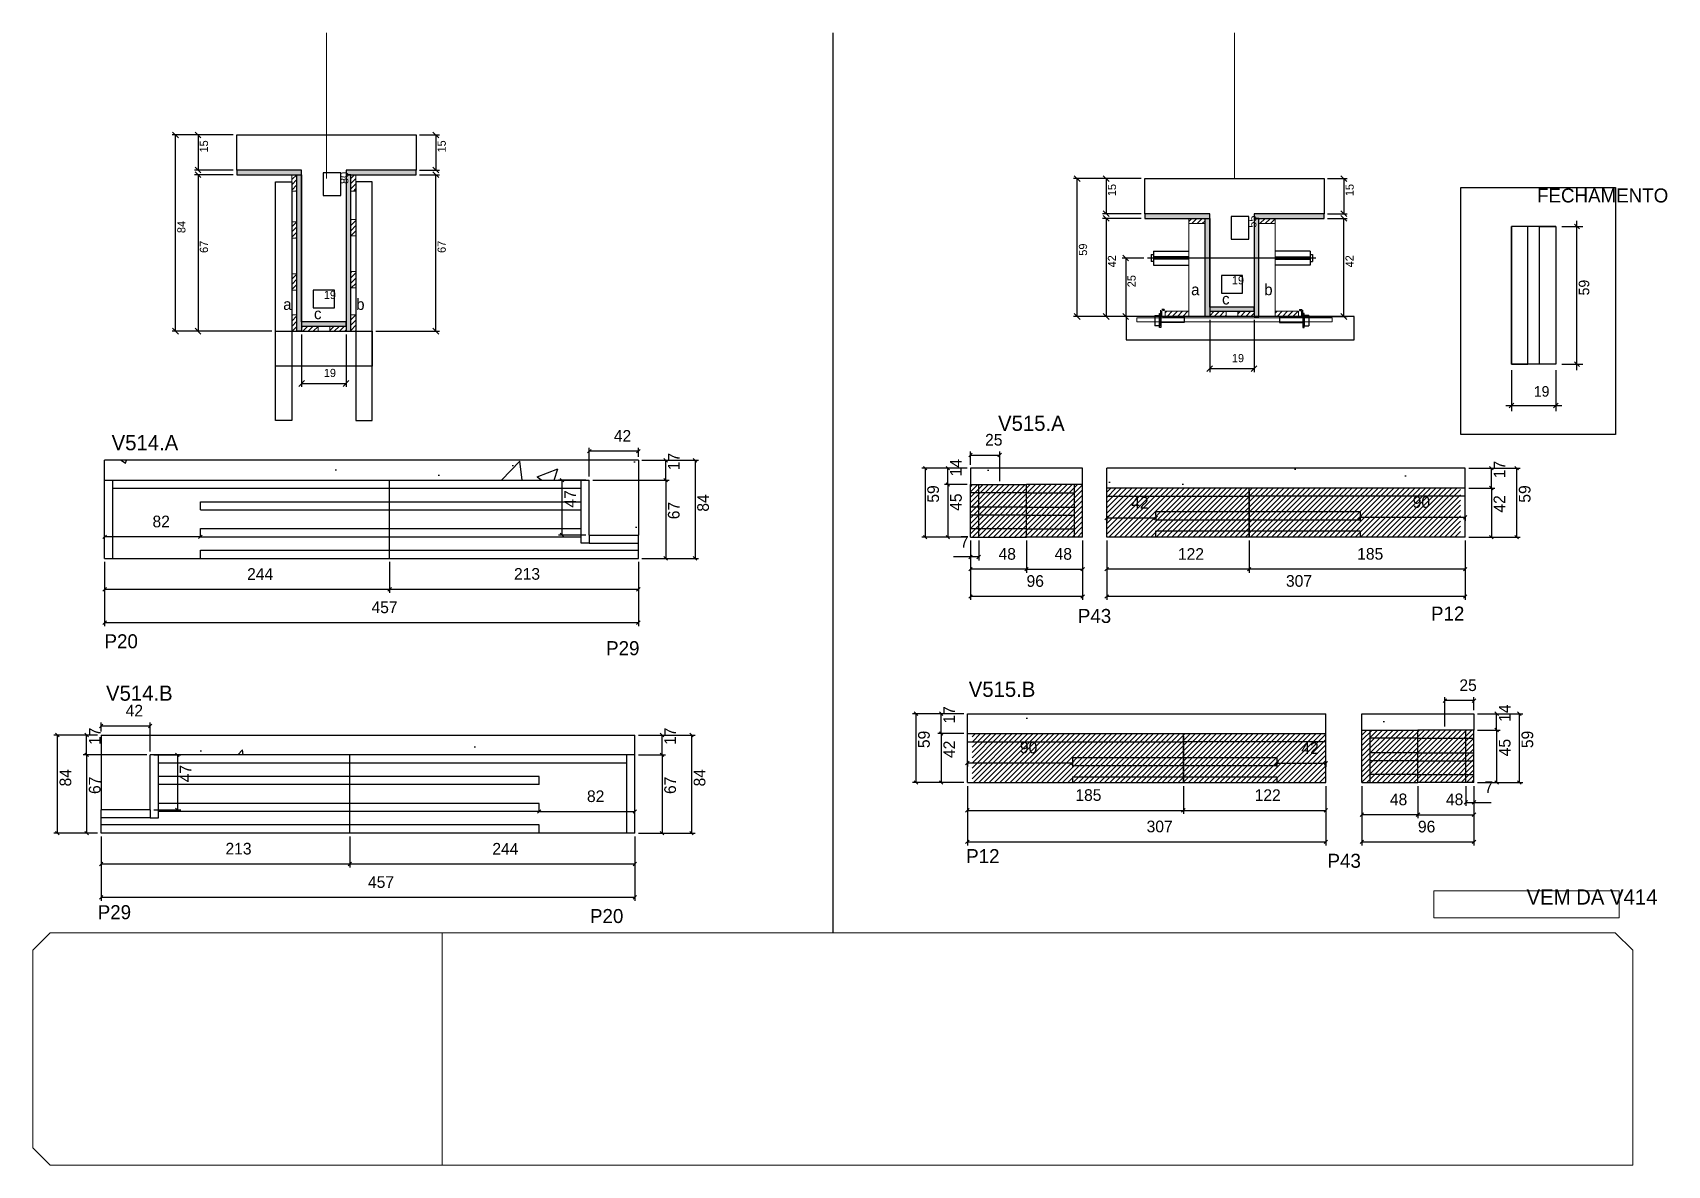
# Model space of a CAD drawing. Header units: metres. Extents: x 8148 to 9547, y 6102 to 7072.
import ezdxf

# ---------------------------------------------------------------- set-up
doc = ezdxf.new("R2010")
doc.units = ezdxf.units.M
for name, color, linetype in [('5', 7, 'Continuous'), ('barrote', 7, 'Continuous'), ('CONCRETO', 7, 'Continuous'), ('COTA', 7, 'Continuous'), ('Cota Seção (2x)', 7, 'Continuous'), ('Cotas', 7, 'Continuous'), ('detalhes', 7, 'Continuous'), ('Hachura', 7, 'Continuous'), ('Madeira', 7, 'Continuous'), ('Painéis', 7, 'Continuous'), ('presilha', 7, 'Continuous'), ('REAPROVEITAMENTO', 7, 'Continuous'), ('SARR_2.2x7', 7, 'Continuous'), ('SARR_3.5x7', 7, 'Continuous'), ('SARRAFO DE PRESSAO', 7, 'Continuous'), ('SCO-___-LAJ', 7, 'Continuous'), ('TENSOR', 7, 'Continuous'), ('TEXTO PILAR', 7, 'Continuous'), ('Texto Seção', 7, 'Continuous')]:
    doc.layers.add(name, color=color, linetype=linetype)

msp = doc.modelspace()

# ---------------------------------------------------------------- hatches: boundary and pattern name
at = {"layer": 'COTA'}
h = msp.add_hatch(dxfattribs=at)
h.set_pattern_fill('AR-CONC')
h.paths.add_polyline_path([(8624.3, 6688.8), (8624.3, 6641.8), (8666.4, 6641.8), (8666.2, 6705.8), (8209.2, 6705.8), (8209.4, 6688.8), (8624.3, 6688.8)])
h = msp.add_hatch(dxfattribs=at)
h.set_pattern_fill('AR-CONC')
h.paths.add_polyline_path([(8950.7, 6685), (9046.7, 6685), (9046.7, 6699), (8950.7, 6699), (8950.7, 6685), (8950.7, 6685)])
h = msp.add_hatch(dxfattribs=at)
h.set_pattern_fill('AR-CONC')
h.paths.add_polyline_path([(9374.3, 6682), (9374.3, 6699), (9067.3, 6699), (9067.3, 6682), (9374.3, 6682)])
h = msp.add_hatch(dxfattribs=at)
h.set_pattern_fill('AR-CONC')
h.paths.add_polyline_path([(8952, 6488.8), (8952, 6471.8), (9255, 6471.8), (9255, 6488.8), (8952, 6488.8)])
h = msp.add_hatch(dxfattribs=at)
h.set_pattern_fill('AR-CONC')
h.paths.add_polyline_path([(9381.8, 6474.8), (9285.8, 6474.8), (9285.8, 6488.8), (9381.8, 6488.8), (9381.8, 6474.8), (9381.8, 6474.8)])
h = msp.add_hatch(dxfattribs=at)
h.set_pattern_fill('AR-CONC')
h.paths.add_polyline_path([(8248.3, 6453.5), (8248.3, 6406.5), (8206.1, 6406.5), (8206.4, 6470.5), (8663.4, 6470.5), (8663.1, 6453.5), (8248.3, 6453.5)])
at = {"layer": 'Hachura'}
h = msp.add_hatch(color=7, dxfattribs=at)
h.dxf.hatch_style = 1
h.paths.add_polyline_path([(8378, 6950.4), (8378, 6954.4), (8322.4, 6954.4), (8322.4, 6950.4), (8378, 6950.4)])
h = msp.add_hatch(dxfattribs=at)
h.set_pattern_fill('ANSI31')
h.paths.add_polyline_path([(8369.6, 6936.4), (8374, 6936.4), (8374, 6950.4), (8369.6, 6950.4), (8369.6, 6936.4)])
h = msp.add_hatch(color=7, dxfattribs=at)
h.dxf.hatch_style = 1
h.paths.add_polyline_path([(8374, 6952.4), (8378, 6952.4), (8378, 6816.4), (8374, 6816.4), (8374, 6952.4)])
h = msp.add_hatch(color=7, dxfattribs=at)
h.dxf.hatch_style = 1
h.paths.add_polyline_path([(8420, 6954.4), (8416, 6954.4), (8416, 6816.4), (8420, 6816.4), (8420, 6954.4)])
h = msp.add_hatch(color=7, dxfattribs=at)
h.dxf.hatch_style = 1
h.paths.add_polyline_path([(8476, 6950.4), (8476, 6954.4), (8416, 6954.4), (8416, 6950.4), (8476, 6950.4)])
h = msp.add_hatch(dxfattribs=at)
h.set_pattern_fill('ANSI31')
h.paths.add_polyline_path([(8424.4, 6936.4), (8420, 6936.4), (8420, 6950.4), (8424.4, 6950.4), (8424.4, 6936.4)])
h = msp.add_hatch(color=7, dxfattribs=at)
h.dxf.hatch_style = 1
h.paths.add_polyline_path([(9155.5, 6913), (9155.5, 6917), (9099.9, 6917), (9099.9, 6913), (9155.5, 6913)])
h = msp.add_hatch(color=7, dxfattribs=at)
h.dxf.hatch_style = 1
h.paths.add_polyline_path([(9253.5, 6913), (9253.5, 6917), (9193.5, 6917), (9193.5, 6913), (9253.5, 6913)])
h = msp.add_hatch(dxfattribs=at)
h.set_pattern_fill('ANSI31')
h.paths.add_polyline_path([(8369.6, 6896), (8374, 6896), (8374, 6910), (8369.6, 6910), (8369.6, 6896)])
h = msp.add_hatch(dxfattribs=at)
h.set_pattern_fill('ANSI31')
h.paths.add_polyline_path([(8424.4, 6898), (8420, 6898), (8420, 6912), (8424.4, 6912), (8424.4, 6898)])
h = msp.add_hatch(dxfattribs=at)
h.set_pattern_fill('ANSI31')
h.paths.add_polyline_path([(9151.5, 6908.6), (9151.5, 6913), (9137.5, 6913), (9137.5, 6908.6), (9151.5, 6908.6)])
h = msp.add_hatch(color=7, dxfattribs=at)
h.dxf.hatch_style = 1
h.paths.add_polyline_path([(9151.5, 6913), (9155.5, 6913), (9155.5, 6829), (9151.5, 6829), (9151.5, 6913)])
h = msp.add_hatch(color=7, dxfattribs=at)
h.dxf.hatch_style = 1
h.paths.add_polyline_path([(9197.5, 6913), (9193.5, 6913), (9193.5, 6829), (9197.5, 6829), (9197.5, 6913)])
h = msp.add_hatch(dxfattribs=at)
h.set_pattern_fill('ANSI31')
h.paths.add_polyline_path([(9197.5, 6908.6), (9197.5, 6913), (9211.5, 6913), (9211.5, 6908.6), (9197.5, 6908.6)])
h = msp.add_hatch(dxfattribs=at)
h.set_pattern_fill('ANSI31')
h.paths.add_polyline_path([(8369.6, 6851.4), (8374, 6851.4), (8374, 6865.4), (8369.6, 6865.4), (8369.6, 6851.4)])
h = msp.add_hatch(dxfattribs=at)
h.set_pattern_fill('ANSI31')
h.paths.add_polyline_path([(8424.4, 6853.4), (8420, 6853.4), (8420, 6867.4), (8424.4, 6867.4), (8424.4, 6853.4)])
h = msp.add_hatch(dxfattribs=at)
h.set_pattern_fill('ANSI31')
h.paths.add_polyline_path([(8369.6, 6816.4), (8374, 6816.4), (8374, 6830.4), (8369.6, 6830.4), (8369.6, 6816.4)])
h = msp.add_hatch(dxfattribs=at)
h.set_pattern_fill('ANSI31')
h.paths.add_polyline_path([(8424.4, 6816.4), (8420, 6816.4), (8420, 6830.4), (8424.4, 6830.4), (8424.4, 6816.4)])
h = msp.add_hatch(dxfattribs=at)
h.set_pattern_fill('ANSI31')
h.paths.add_polyline_path([(9117.5, 6829), (9117.5, 6833.4), (9137.5, 6833.4), (9137.5, 6829), (9117.5, 6829)])
h = msp.add_hatch(color=7, dxfattribs=at)
h.dxf.hatch_style = 1
h.paths.add_polyline_path([(9193.5, 6833.4), (9193.5, 6837), (9155.5, 6837), (9155.5, 6833.4), (9193.5, 6833.4)])
h = msp.add_hatch(dxfattribs=at)
h.set_pattern_fill('ANSI31')
h.paths.add_polyline_path([(9155.5, 6829), (9155.5, 6833.4), (9169.5, 6833.4), (9169.5, 6829), (9155.5, 6829)])
h = msp.add_hatch(dxfattribs=at)
h.set_pattern_fill('ANSI31')
h.paths.add_polyline_path([(9193.5, 6829), (9193.5, 6833.4), (9179.5, 6833.4), (9179.5, 6829), (9193.5, 6829)])
h = msp.add_hatch(dxfattribs=at)
h.set_pattern_fill('ANSI31')
h.paths.add_polyline_path([(9231.5, 6829), (9231.5, 6833.4), (9211.5, 6833.4), (9211.5, 6829), (9231.5, 6829)])
h = msp.add_hatch(color=7, dxfattribs=at)
h.dxf.hatch_style = 1
h.paths.add_polyline_path([(8416, 6820.8), (8416, 6824.4), (8378, 6824.4), (8378, 6820.8), (8416, 6820.8)])
h = msp.add_hatch(dxfattribs=at)
h.set_pattern_fill('ANSI31')
h.paths.add_polyline_path([(8378, 6816.4), (8378, 6820.8), (8392, 6820.8), (8392, 6816.4), (8378, 6816.4)])
h = msp.add_hatch(dxfattribs=at)
h.set_pattern_fill('ANSI31')
h.paths.add_polyline_path([(8416, 6816.4), (8416, 6820.8), (8402, 6820.8), (8402, 6816.4), (8416, 6816.4)])
at = {"layer": 'REAPROVEITAMENTO'}
h = msp.add_hatch(dxfattribs=at)
h.set_pattern_fill('ANSI31')
h.paths.add_polyline_path([(9046.7, 6640), (9046.7, 6685), (8950.7, 6685), (8950.7, 6640), (9046.7, 6640)])
h = msp.add_hatch(dxfattribs=at)
h.set_pattern_fill('ANSI31')
h.paths.add_polyline_path([(9370.3, 6640), (9370.3, 6682), (9067.3, 6682), (9067.3, 6640), (9370.3, 6640)])
h = msp.add_hatch(dxfattribs=at)
h.set_pattern_fill('ANSI31')
h.paths.add_polyline_path([(9255, 6429.8), (9255, 6471.8), (8952, 6471.8), (8952, 6429.8), (9255, 6429.8)])
h = msp.add_hatch(dxfattribs=at)
h.set_pattern_fill('ANSI31')
h.paths.add_polyline_path([(9381.8, 6429.8), (9381.8, 6474.8), (9285.8, 6474.8), (9285.8, 6429.8), (9381.8, 6429.8)])

# ---------------------------------------------------------------- linework, layer by layer
at = {"color": 7, "lineweight": 25}
for p, q in [((9105.5, 6882), (9105.5, 6876)), ((9105.5, 6882), (9107.5, 6882)), ((9107.5, 6876), (9105.5, 6876)), ((9107.5, 6885), (9107.5, 6873)), ((9107.5, 6885), (9137.5, 6885)), ((9137.5, 6880), (9107.5, 6880)), ((9137.5, 6878), (9107.5, 6878)), ((9107.5, 6873), (9137.5, 6873)), ((9241.5, 6885), (9211.5, 6885)), ((9211.5, 6880), (9241.5, 6880)), ((9211.5, 6878), (9241.5, 6878)), ((9241.5, 6873), (9211.5, 6873)), ((9241.5, 6885), (9241.5, 6873)), ((9241.5, 6882), (9243.5, 6882)), ((9241.5, 6876), (9243.5, 6876)), ((9243.5, 6882), (9243.5, 6876))]:
    msp.add_line(p, q, dxfattribs=at)
at = {"layer": 'barrote', "color": 251, "lineweight": 25}
msp.add_lwpolyline([(9084, 6809), (9279.2, 6809), (9279.2, 6829), (9084, 6829)], close=True, dxfattribs=at)
at = {"layer": 'CONCRETO', "color": 251, "lineweight": 25}
for points in [[(8322.4, 6954.4), (8322.4, 6984.4), (8476, 6984.4), (8476, 6954.4), (8416, 6954.4), (8416, 6824.4), (8378, 6824.4), (8378, 6954.4)], [(9099.9, 6917), (9099.9, 6947), (9253.5, 6947), (9253.5, 6917), (9193.5, 6917), (9193.5, 6837), (9155.5, 6837), (9155.5, 6917)]]:
    msp.add_lwpolyline(points, close=True, dxfattribs=at)
at = {"layer": 'COTA', "color": 241, "lineweight": 25}
for p, q in [((8832.7, 7072), (8832.7, 6301.2)), ((8209.3, 6688.8), (8209.3, 6705.8)), ((8666.3, 6705.8), (8209.3, 6705.8)), ((8666.3, 6705.8), (8666.3, 6641.8)), ((8950.7, 6699), (8950.7, 6685)), ((9046.7, 6699), (8950.7, 6699)), ((9046.7, 6685), (9046.7, 6699)), ((9374.3, 6699), (9067.3, 6699)), ((9067.3, 6682), (9067.3, 6699)), ((9374.3, 6682), (9374.3, 6699)), ((8948, 6488.8), (9255, 6488.8)), ((8948, 6471.8), (8948, 6488.8)), ((9255, 6471.8), (9255, 6488.8)), ((9285.8, 6474.8), (9285.8, 6488.8)), ((9285.8, 6488.8), (9381.8, 6488.8)), ((9381.8, 6488.8), (9381.8, 6474.8)), ((8206.3, 6470.5), (8206.3, 6406.5)), ((8206.3, 6470.5), (8663.3, 6470.5)), ((8663.3, 6453.5), (8663.3, 6470.5))]:
    msp.add_line(p, q, dxfattribs=at)
at = {"layer": 'COTA', "color": 4, "lineweight": 25}
for p, q in [((8319.4, 6984.4), (8267, 6984.4)), ((8270, 6816.4), (8270, 6984.4)), ((8319.4, 6984.4), (8286.3, 6984.4)), ((8289.3, 6984.4), (8289.3, 6954.4)), ((8479, 6984.4), (8495.9, 6984.4)), ((8492.9, 6984.4), (8492.9, 6954.4)), ((8319.4, 6954.4), (8286.3, 6954.4)), ((8319.4, 6950.4), (8286.3, 6950.4)), ((8289.3, 6950.4), (8289.3, 6816.4)), ((8479, 6954.4), (8495.9, 6954.4)), ((8479, 6950.4), (8495.9, 6950.4)), ((8492.9, 6816.4), (8492.9, 6950.4)), ((9096.9, 6947), (9039, 6947)), ((9042, 6829), (9042, 6947)), ((9096.9, 6947), (9063.8, 6947)), ((9066.8, 6947), (9066.8, 6917)), ((9256.5, 6947), (9273.3, 6947)), ((9270.3, 6947), (9270.3, 6917)), ((9096.9, 6917), (9063.8, 6917)), ((9256.5, 6917), (9273.3, 6917)), ((9096.9, 6913), (9063.8, 6913)), ((9066.8, 6913), (9066.8, 6829)), ((9256.5, 6913), (9273.3, 6913)), ((9270.3, 6829), (9270.3, 6913)), ((9457, 6906), (9475, 6906)), ((9470, 6783), (9470, 6911)), ((9099.2, 6879), (9080.6, 6879)), ((9083.6, 6879), (9083.6, 6829)), ((8352.6, 6816.4), (8267, 6816.4)), ((8352.6, 6816.4), (8286.3, 6816.4)), ((8441.4, 6816.4), (8495.9, 6816.4)), ((9118.9, 6829), (9039, 6829)), ((9118.9, 6829), (9063.8, 6829)), ((9099.2, 6829), (9080.6, 6829)), ((9155.5, 6826), (9155.5, 6781.3)), ((9193.5, 6826), (9193.5, 6781.3)), ((9230.1, 6829), (9273.3, 6829)), ((8378, 6813.4), (8378, 6768.6)), ((8416, 6813.4), (8416, 6768.6)), ((9155.5, 6784.3), (9193.5, 6784.3)), ((9414, 6783), (9414, 6747.8)), ((9452, 6783), (9452, 6747.8)), ((9457, 6788), (9475, 6788)), ((8378, 6771.6), (8416, 6771.6)), ((9409, 6752.8), (9457, 6752.8)), ((8624.3, 6691.8), (8624.3, 6716.6)), ((8666.3, 6713.6), (8624.3, 6713.6)), ((8666.3, 6708.8), (8666.3, 6716.6)), ((8669.3, 6705.8), (8692.7, 6705.8)), ((8669.3, 6705.8), (8717.8, 6705.8)), ((8689.7, 6688.8), (8689.7, 6705.8)), ((8714.8, 6705.8), (8714.8, 6621.8)), ((8950.7, 6702), (8950.7, 6713.3)), ((8950.7, 6710.3), (8975.7, 6710.3)), ((8975.7, 6688), (8975.7, 6713.3)), ((8947.7, 6699), (8908.9, 6699)), ((8911.9, 6699), (8911.9, 6640)), ((8947.7, 6699), (8928.3, 6699)), ((8931.3, 6685), (8931.3, 6699)), ((9377.3, 6699), (9399.7, 6699)), ((9377.3, 6699), (9421.3, 6699)), ((9396.7, 6682), (9396.7, 6699)), ((9418.3, 6699), (9418.3, 6640)), ((8621.3, 6688.8), (8597.9, 6688.8)), ((8600.9, 6688.8), (8600.9, 6641.8)), ((8627.3, 6688.8), (8692.7, 6688.8)), ((8627.3, 6688.8), (8692.7, 6688.8)), ((8689.7, 6688.8), (8689.7, 6621.8)), ((8947.7, 6685), (8928.3, 6685)), ((8947.7, 6685), (8928.3, 6685)), ((8931.3, 6685), (8931.3, 6640)), ((9377.3, 6682), (9399.7, 6682)), ((9377.3, 6682), (9399.7, 6682)), ((9396.7, 6682), (9396.7, 6640)), ((9067.3, 6658), (9067.3, 6653.4)), ((9067.3, 6656.4), (9109.3, 6656.4)), ((9109.3, 6656), (9109.3, 6653.4)), ((9374.3, 6656.9), (9284.3, 6656.9)), ((9284.3, 6656), (9284.3, 6653.9)), ((9374.3, 6658), (9374.3, 6653.9)), ((8291.3, 6640.3), (8209.3, 6640.3)), ((8621.3, 6641.8), (8597.9, 6641.8)), ((8947.7, 6640), (8908.9, 6640)), ((8947.7, 6640), (8928.3, 6640)), ((8950.7, 6637), (8950.7, 6586.2)), ((8950.7, 6637), (8950.7, 6609.5)), ((8950.7, 6637), (8950.7, 6620)), ((8957.7, 6637), (8957.7, 6620)), ((8998.7, 6637), (8998.7, 6609.5)), ((8998.7, 6637), (8998.7, 6609.5)), ((9046.7, 6637), (9046.7, 6586.2)), ((9046.7, 6637), (9046.7, 6609.5)), ((9067.3, 6637), (9067.3, 6609.5)), ((9067.3, 6637), (9067.3, 6586.2)), ((9189.3, 6637), (9189.3, 6609.5)), ((9189.3, 6637), (9189.3, 6609.5)), ((9374.3, 6637), (9374.3, 6609.5)), ((9374.3, 6637), (9374.3, 6586.2)), ((9377.3, 6640), (9399.7, 6640)), ((9377.3, 6640), (9421.3, 6640)), ((8669.3, 6621.8), (8692.7, 6621.8)), ((8669.3, 6621.8), (8717.8, 6621.8)), ((8950.7, 6623), (8936, 6623)), ((8957.7, 6623), (8950.7, 6623)), ((8209.3, 6618.8), (8209.3, 6592.3)), ((8209.3, 6618.8), (8209.3, 6563.8)), ((8453.3, 6618.8), (8453.3, 6592.3)), ((8453.3, 6618.8), (8453.3, 6592.3)), ((8666.3, 6618.8), (8666.3, 6592.3)), ((8666.3, 6618.8), (8666.3, 6563.8)), ((8998.7, 6612.5), (8950.7, 6612.5)), ((8998.7, 6612.5), (9046.7, 6612.5)), ((9189.3, 6612.5), (9067.3, 6612.5)), ((9374.3, 6612.5), (9189.3, 6612.5)), ((8209.3, 6595.3), (8453.3, 6595.3)), ((8453.3, 6595.3), (8666.3, 6595.3)), ((9046.7, 6589.2), (8950.7, 6589.2)), ((9374.3, 6589.2), (9067.3, 6589.2)), ((8209.3, 6566.8), (8666.3, 6566.8)), ((9356.8, 6477.8), (9356.8, 6503)), ((9381.8, 6500), (9356.8, 6500)), ((9381.8, 6491.8), (9381.8, 6503)), ((8206.3, 6473.5), (8206.3, 6481.3)), ((8248.3, 6456.5), (8248.3, 6481.3)), ((8945, 6488.8), (8901, 6488.8)), ((8904, 6488.8), (8904, 6429.8)), ((8945, 6488.8), (8922.6, 6488.8)), ((8925.6, 6471.8), (8925.6, 6488.8)), ((9384.8, 6488.8), (9404.2, 6488.8)), ((9384.8, 6488.8), (9423.6, 6488.8)), ((9401.2, 6474.8), (9401.2, 6488.8)), ((9420.6, 6488.8), (9420.6, 6429.8)), ((8203.3, 6470.5), (8165.8, 6470.5)), ((8168.8, 6470.5), (8168.8, 6386.5)), ((8203.3, 6470.5), (8190.9, 6470.5)), ((8193.9, 6453.5), (8193.9, 6470.5)), ((8206.3, 6478.3), (8248.3, 6478.3)), ((8666.3, 6470.5), (8689.6, 6470.5)), ((8666.3, 6470.5), (8714.8, 6470.5)), ((8686.6, 6453.5), (8686.6, 6470.5)), ((8711.8, 6470.5), (8711.8, 6386.5)), ((8945, 6471.8), (8922.6, 6471.8)), ((8945, 6471.8), (8922.6, 6471.8)), ((8925.6, 6471.8), (8925.6, 6429.8)), ((9384.8, 6474.8), (9404.2, 6474.8)), ((9384.8, 6474.8), (9404.2, 6474.8)), ((9401.2, 6474.8), (9401.2, 6429.8)), ((8245.3, 6453.5), (8190.9, 6453.5)), ((8245.3, 6453.5), (8190.9, 6453.5)), ((8193.9, 6453.5), (8193.9, 6386.5)), ((8251.3, 6453.5), (8274.6, 6453.5)), ((8271.6, 6453.5), (8271.6, 6406.5)), ((8666.3, 6453.5), (8689.6, 6453.5)), ((8666.3, 6453.5), (8689.6, 6453.5)), ((8686.6, 6453.5), (8686.6, 6386.5)), ((8948, 6447.8), (8948, 6443.6)), ((8948, 6446.6), (9038, 6446.6)), ((9038, 6445.8), (9038, 6443.6)), ((9255, 6446.2), (9213, 6446.2)), ((9213, 6445.8), (9213, 6443.2)), ((9255, 6447.8), (9255, 6443.2)), ((8945, 6429.8), (8901, 6429.8)), ((8945, 6429.8), (8922.6, 6429.8)), ((8948, 6426.8), (8948, 6403)), ((8948, 6426.8), (8948, 6376)), ((9133, 6426.8), (9133, 6403)), ((9133, 6426.8), (9133, 6403)), ((9255, 6426.8), (9255, 6403)), ((9255, 6426.8), (9255, 6376)), ((9285.8, 6426.8), (9285.8, 6376)), ((9285.8, 6426.8), (9285.8, 6399.3)), ((9333.8, 6426.8), (9333.8, 6399.3)), ((9333.8, 6426.8), (9333.8, 6399.3)), ((9374.8, 6426.8), (9374.8, 6409.8)), ((9381.8, 6426.8), (9381.8, 6376)), ((9381.8, 6426.8), (9381.8, 6399.3)), ((9381.8, 6426.8), (9381.8, 6409.8)), ((9384.8, 6429.8), (9404.2, 6429.8)), ((9384.8, 6429.8), (9423.6, 6429.8)), ((9374.8, 6412.8), (9381.8, 6412.8)), ((9381.8, 6412.8), (9396.5, 6412.8)), ((8251.3, 6406.5), (8274.6, 6406.5)), ((8581.3, 6405), (8663.3, 6405)), ((8948, 6406), (9133, 6406)), ((9133, 6406), (9255, 6406)), ((9333.8, 6402.3), (9285.8, 6402.3)), ((9333.8, 6402.3), (9381.8, 6402.3)), ((8203.3, 6386.5), (8165.8, 6386.5)), ((8203.3, 6386.5), (8190.9, 6386.5)), ((8206.3, 6383.5), (8206.3, 6357)), ((8206.3, 6383.5), (8206.3, 6328.5)), ((8419.3, 6383.5), (8419.3, 6357)), ((8419.3, 6383.5), (8419.3, 6357)), ((8663.3, 6383.5), (8663.3, 6357)), ((8663.3, 6383.5), (8663.3, 6328.5)), ((8666.3, 6386.5), (8689.6, 6386.5)), ((8666.3, 6386.5), (8714.8, 6386.5)), ((8948, 6379), (9255, 6379)), ((9285.8, 6379), (9381.8, 6379)), ((8419.3, 6360), (8206.3, 6360)), ((8663.3, 6360), (8419.3, 6360)), ((8663.3, 6331.5), (8206.3, 6331.5))]:
    msp.add_line(p, q, dxfattribs=at)
at = {"layer": 'COTA', "color": 0, "lineweight": 25}
for p, q in [((8625.8, 6715.1), (8622.8, 6712.1)), ((8664.8, 6712.1), (8667.8, 6715.1)), ((8691.2, 6704.3), (8688.2, 6707.3)), ((8716.3, 6704.3), (8713.3, 6707.3)), ((8952.2, 6711.8), (8949.2, 6708.8)), ((8974.2, 6708.8), (8977.2, 6711.8)), ((8602.4, 6687.3), (8599.4, 6690.3)), ((8688.2, 6690.3), (8691.2, 6687.3)), ((8691.2, 6687.3), (8688.2, 6690.3)), ((8913.4, 6697.5), (8910.4, 6700.5)), ((8932.8, 6697.5), (8929.8, 6700.5)), ((9398.2, 6697.5), (9395.2, 6700.5)), ((9419.8, 6697.5), (9416.8, 6700.5)), ((8932.8, 6683.5), (8929.8, 6686.5)), ((8929.8, 6686.5), (8932.8, 6683.5)), ((9398.2, 6680.5), (9395.2, 6683.5)), ((9395.2, 6683.5), (9398.2, 6680.5)), ((9068.8, 6657.9), (9065.8, 6654.9)), ((9107.8, 6654.9), (9110.8, 6657.9)), ((9285.8, 6658.4), (9282.8, 6655.4)), ((9372.8, 6655.4), (9375.8, 6658.4)), ((8210.8, 6641.8), (8207.8, 6638.8)), ((8289.8, 6638.8), (8292.8, 6641.8)), ((8599.4, 6643.3), (8602.4, 6640.3)), ((8910.4, 6641.5), (8913.4, 6638.5)), ((8929.8, 6641.5), (8932.8, 6638.5)), ((9395.2, 6641.5), (9398.2, 6638.5)), ((9416.8, 6641.5), (9419.8, 6638.5)), ((8688.2, 6623.3), (8691.2, 6620.3)), ((8713.3, 6623.3), (8716.3, 6620.3)), ((8952.2, 6624.5), (8949.2, 6621.5)), ((8956.2, 6621.5), (8959.2, 6624.5)), ((8952.2, 6614), (8949.2, 6611)), ((9000.2, 6614), (8997.2, 6611)), ((8997.2, 6611), (9000.2, 6614)), ((9045.2, 6611), (9048.2, 6614)), ((9068.8, 6614), (9065.8, 6611)), ((9190.8, 6614), (9187.8, 6611)), ((9187.8, 6611), (9190.8, 6614)), ((9372.8, 6611), (9375.8, 6614)), ((8210.8, 6596.8), (8207.8, 6593.8)), ((8451.8, 6593.8), (8454.8, 6596.8)), ((8454.8, 6596.8), (8451.8, 6593.8)), ((8664.8, 6593.8), (8667.8, 6596.8)), ((8952.2, 6590.7), (8949.2, 6587.7)), ((9045.2, 6587.7), (9048.2, 6590.7)), ((9068.8, 6590.7), (9065.8, 6587.7)), ((9372.8, 6587.7), (9375.8, 6590.7)), ((8210.8, 6568.3), (8207.8, 6565.3)), ((8664.8, 6565.3), (8667.8, 6568.3)), ((9358.3, 6501.5), (9355.3, 6498.5)), ((9380.3, 6498.5), (9383.3, 6501.5)), ((8905.5, 6487.3), (8902.5, 6490.3)), ((8927.1, 6487.3), (8924.1, 6490.3)), ((9402.7, 6487.3), (9399.7, 6490.3)), ((9422.1, 6487.3), (9419.1, 6490.3)), ((8170.3, 6469), (8167.3, 6472)), ((8195.4, 6469), (8192.4, 6472)), ((8207.8, 6479.8), (8204.8, 6476.8)), ((8246.8, 6476.8), (8249.8, 6479.8)), ((8688.1, 6469), (8685.1, 6472)), ((8713.3, 6469), (8710.3, 6472)), ((8927.1, 6470.3), (8924.1, 6473.3)), ((8924.1, 6473.3), (8927.1, 6470.3)), ((9402.7, 6473.3), (9399.7, 6476.3)), ((9399.7, 6476.3), (9402.7, 6473.3)), ((8192.4, 6455), (8195.4, 6452)), ((8195.4, 6452), (8192.4, 6455)), ((8273.1, 6452), (8270.1, 6455)), ((8685.1, 6455), (8688.1, 6452)), ((8688.1, 6452), (8685.1, 6455)), ((8949.5, 6448.1), (8946.5, 6445.1)), ((9036.5, 6445.1), (9039.5, 6448.1)), ((9214.5, 6447.7), (9211.5, 6444.7)), ((9253.5, 6444.7), (9256.5, 6447.7)), ((8902.5, 6431.3), (8905.5, 6428.3)), ((8924.1, 6431.3), (8927.1, 6428.3)), ((9399.7, 6431.3), (9402.7, 6428.3)), ((9419.1, 6431.3), (9422.1, 6428.3)), ((9376.3, 6414.3), (9373.3, 6411.3)), ((9380.3, 6411.3), (9383.3, 6414.3)), ((8270.1, 6408), (8273.1, 6405)), ((8582.8, 6406.5), (8579.8, 6403.5)), ((8661.8, 6403.5), (8664.8, 6406.5)), ((8949.5, 6407.5), (8946.5, 6404.5)), ((9131.5, 6404.5), (9134.5, 6407.5)), ((9134.5, 6407.5), (9131.5, 6404.5)), ((9253.5, 6404.5), (9256.5, 6407.5)), ((9287.3, 6403.8), (9284.3, 6400.8)), ((9332.3, 6400.8), (9335.3, 6403.8)), ((9335.3, 6403.8), (9332.3, 6400.8)), ((9380.3, 6400.8), (9383.3, 6403.8)), ((8167.3, 6388), (8170.3, 6385)), ((8192.4, 6388), (8195.4, 6385)), ((8685.1, 6388), (8688.1, 6385)), ((8710.3, 6388), (8713.3, 6385)), ((8949.5, 6380.5), (8946.5, 6377.5)), ((9253.5, 6377.5), (9256.5, 6380.5)), ((9287.3, 6380.5), (9284.3, 6377.5)), ((9380.3, 6377.5), (9383.3, 6380.5)), ((8207.8, 6361.5), (8204.8, 6358.5)), ((8420.8, 6361.5), (8417.8, 6358.5)), ((8417.8, 6358.5), (8420.8, 6361.5)), ((8661.8, 6358.5), (8664.8, 6361.5)), ((8207.8, 6333), (8204.8, 6330)), ((8661.8, 6330), (8664.8, 6333))]:
    msp.add_line(p, q, dxfattribs=at)
for points in [[(8272.5, 6981.9), (8267.5, 6986.9)], [(8291.8, 6981.9), (8286.8, 6986.9)], [(8495.4, 6981.9), (8490.4, 6986.9)], [(8286.8, 6956.9), (8291.8, 6951.9)], [(8490.4, 6956.9), (8495.4, 6951.9)], [(8291.8, 6947.9), (8286.8, 6952.9)], [(8495.4, 6947.9), (8490.4, 6952.9)], [(9044.5, 6944.5), (9039.5, 6949.5)], [(9069.3, 6944.5), (9064.3, 6949.5)], [(9272.8, 6944.5), (9267.8, 6949.5)], [(9064.3, 6919.5), (9069.3, 6914.5)], [(9069.3, 6910.5), (9064.3, 6915.5)], [(9267.8, 6919.5), (9272.8, 6914.5)], [(9272.8, 6910.5), (9267.8, 6915.5)], [(9472, 6904), (9468, 6908)], [(9086.1, 6876.5), (9081.1, 6881.5)], [(9039.5, 6831.5), (9044.5, 6826.5)], [(9064.3, 6831.5), (9069.3, 6826.5)], [(9081.1, 6831.5), (9086.1, 6826.5)], [(9267.8, 6831.5), (9272.8, 6826.5)], [(8267.5, 6818.9), (8272.5, 6813.9)], [(8286.8, 6818.9), (8291.8, 6813.9)], [(8490.4, 6818.9), (8495.4, 6813.9)], [(9468, 6790), (9472, 6786)], [(9158, 6786.8), (9153, 6781.8)], [(9191, 6781.8), (9196, 6786.8)], [(8380.5, 6774.1), (8375.5, 6769.1)], [(8413.5, 6769.1), (8418.5, 6774.1)], [(9416, 6754.8), (9412, 6750.8)], [(9450, 6750.8), (9454, 6754.8)]]:
    msp.add_lwpolyline(points, dxfattribs=at)
at = {"layer": 'Cota Seção (2x)', "color": 180, "lineweight": 25}
for p, q in [((8411.5, 6952), (8396.5, 6952)), ((8396.5, 6952), (8396.5, 6932.7)), ((8411.5, 6932.7), (8411.5, 6952)), ((8396.5, 6932.7), (8411.5, 6932.7)), ((9189, 6914.7), (9174, 6914.7)), ((9174, 6914.7), (9174, 6895.3)), ((9189, 6895.3), (9189, 6914.7)), ((9174, 6895.3), (9189, 6895.3)), ((9183.5, 6864), (9165.5, 6864)), ((9165.5, 6864), (9165.5, 6849)), ((9183.5, 6849), (9183.5, 6864)), ((8406, 6851.4), (8388, 6851.4)), ((8388, 6851.4), (8388, 6836.4)), ((8406, 6836.4), (8406, 6851.4)), ((9165.5, 6849), (9183.5, 6849)), ((8388, 6836.4), (8406, 6836.4))]:
    msp.add_line(p, q, dxfattribs=at)
at = {"layer": 'Cotas', "color": 1, "lineweight": 25}
msp.add_lwpolyline([(9370.6, 6939.4), (9503, 6939.4), (9503, 6727.8), (9370.6, 6727.8)], close=True, dxfattribs=at)
at = {"layer": 'Madeira', "color": 126, "lineweight": 18}
for points in [[(8369.6, 6936.4), (8374, 6936.4), (8374, 6950.4), (8369.6, 6950.4)], [(8424.4, 6936.4), (8420, 6936.4), (8420, 6950.4), (8424.4, 6950.4)], [(8369.6, 6896), (8374, 6896), (8374, 6910), (8369.6, 6910)], [(8424.4, 6898), (8420, 6898), (8420, 6912), (8424.4, 6912)], [(9151.5, 6908.6), (9151.5, 6913), (9137.5, 6913), (9137.5, 6908.6)], [(9151.5, 6913), (9137.5, 6913), (9137.5, 6829), (9151.5, 6829)], [(9197.5, 6908.6), (9197.5, 6913), (9211.5, 6913), (9211.5, 6908.6)], [(9197.5, 6913), (9211.5, 6913), (9211.5, 6829), (9197.5, 6829)], [(8369.6, 6851.4), (8374, 6851.4), (8374, 6865.4), (8369.6, 6865.4)], [(8424.4, 6853.4), (8420, 6853.4), (8420, 6867.4), (8424.4, 6867.4)], [(8369.6, 6816.4), (8374, 6816.4), (8374, 6830.4), (8369.6, 6830.4)], [(8424.4, 6816.4), (8420, 6816.4), (8420, 6830.4), (8424.4, 6830.4)], [(9117.5, 6829), (9117.5, 6833.4), (9137.5, 6833.4), (9137.5, 6829)], [(9155.5, 6829), (9155.5, 6833.4), (9169.5, 6833.4), (9169.5, 6829)], [(9193.5, 6829), (9193.5, 6833.4), (9179.5, 6833.4), (9179.5, 6829)], [(9231.5, 6829), (9231.5, 6833.4), (9211.5, 6833.4), (9211.5, 6829)], [(8378, 6816.4), (8378, 6820.8), (8392, 6820.8), (8392, 6816.4)], [(8416, 6816.4), (8416, 6820.8), (8402, 6820.8), (8402, 6816.4)]]:
    msp.add_lwpolyline(points, close=True, dxfattribs=at)
at = {"layer": 'Painéis', "color": 200, "lineweight": 25}
for p, q in [((9452, 6906), (9414, 6906)), ((9414, 6788), (9414, 6906)), ((9452, 6906), (9452, 6788)), ((9452, 6788), (9414, 6788)), ((8209.3, 6688.8), (8624.3, 6688.8)), ((8209.3, 6621.8), (8209.3, 6688.8)), ((8453.3, 6621.8), (8453.3, 6688.8)), ((8624.3, 6641.8), (8624.3, 6688.8)), ((8950.7, 6685), (8998.7, 6685)), ((8950.7, 6640), (8950.7, 6685)), ((9046.7, 6685), (8998.7, 6685)), ((8998.7, 6640), (8998.7, 6685)), ((8998.7, 6640), (8998.7, 6685)), ((9046.7, 6640), (9046.7, 6685)), ((9374.3, 6682), (9067.3, 6682)), ((9067.3, 6640), (9067.3, 6682)), ((9189.3, 6640), (9189.3, 6682)), ((9374.3, 6640), (9374.3, 6682)), ((8624.3, 6641.8), (8666.3, 6641.8)), ((8666.3, 6621.8), (8666.3, 6641.8)), ((8950.7, 6640), (8998.7, 6640)), ((9046.7, 6640), (8998.7, 6640)), ((9374.3, 6640), (9067.3, 6640)), ((8209.3, 6621.8), (8666.3, 6621.8)), ((8948, 6471.8), (9255, 6471.8)), ((8948, 6429.8), (8948, 6471.8)), ((9133, 6429.8), (9133, 6471.8)), ((9255, 6429.8), (9255, 6471.8)), ((9285.8, 6474.8), (9333.8, 6474.8)), ((9285.8, 6429.8), (9285.8, 6474.8)), ((9333.8, 6429.8), (9333.8, 6474.8)), ((9381.8, 6474.8), (9333.8, 6474.8)), ((9333.8, 6429.8), (9333.8, 6474.8)), ((9381.8, 6429.8), (9381.8, 6474.8)), ((8663.3, 6453.5), (8248.3, 6453.5)), ((8248.3, 6406.5), (8248.3, 6453.5)), ((8419.3, 6386.5), (8419.3, 6453.5)), ((8663.3, 6386.5), (8663.3, 6453.5)), ((8948, 6429.8), (9255, 6429.8)), ((9285.8, 6429.8), (9333.8, 6429.8)), ((9381.8, 6429.8), (9333.8, 6429.8)), ((8206.3, 6386.5), (8206.3, 6406.5)), ((8248.3, 6406.5), (8206.3, 6406.5)), ((8663.3, 6386.5), (8206.3, 6386.5))]:
    msp.add_line(p, q, dxfattribs=at)
for points in [[(8378, 6950.4), (8378, 6954.4), (8322.4, 6954.4), (8322.4, 6950.4)], [(8374, 6950.4), (8378, 6950.4), (8378, 6816.4), (8374, 6816.4)], [(8476, 6950.4), (8476, 6954.4), (8416, 6954.4), (8416, 6950.4)], [(8420, 6950.4), (8416, 6950.4), (8416, 6816.4), (8420, 6816.4)], [(9155.5, 6913), (9155.5, 6917), (9099.9, 6917), (9099.9, 6913)], [(9253.5, 6913), (9253.5, 6917), (9193.5, 6917), (9193.5, 6913)], [(9151.5, 6913), (9155.5, 6913), (9155.5, 6829), (9151.5, 6829)], [(9197.5, 6913), (9193.5, 6913), (9193.5, 6829), (9197.5, 6829)], [(9193.5, 6833.4), (9193.5, 6837), (9155.5, 6837), (9155.5, 6833.4)], [(8416, 6820.8), (8416, 6824.4), (8378, 6824.4), (8378, 6820.8)]]:
    msp.add_lwpolyline(points, close=True, dxfattribs=at)
at = {"layer": 'presilha', "color": 1, "lineweight": 25}
for p, q in [((9112.6, 6831.4), (9113.6, 6831.4)), ((9112.6, 6819.4), (9112.6, 6831.4)), ((9113.6, 6828.1), (9113.6, 6834.3)), ((9113.6, 6831.4), (9113.6, 6819.4)), ((9116.6, 6835), (9114.4, 6835)), ((9114.6, 6828.8), (9114.6, 6833.7)), ((9116.6, 6834), (9115, 6834)), ((9116.6, 6835), (9116.6, 6834)), ((9232.3, 6835), (9232.3, 6834)), ((9232.3, 6835), (9234.6, 6835)), ((9232.3, 6834), (9234, 6834)), ((9234.3, 6828.8), (9234.3, 6833.7)), ((9235.3, 6828.1), (9235.3, 6834.3)), ((9236.3, 6831.4), (9235.3, 6831.4)), ((9235.3, 6831.4), (9235.3, 6819.4)), ((9236.3, 6819.4), (9236.3, 6831.4)), ((9108.6, 6829.7), (9112.6, 6829.7)), ((9108.6, 6829.7), (9108.6, 6821)), ((9112.6, 6821), (9108.6, 6821)), ((9112.6, 6829.7), (9112.6, 6821)), ((9113.6, 6819.4), (9112.6, 6819.4)), ((9133.6, 6823.8), (9113.6, 6823.8)), ((9133.6, 6828.4), (9115, 6828.4)), ((9133.6, 6828.4), (9133.6, 6823.8)), ((9215.3, 6828.4), (9215.3, 6823.8)), ((9215.3, 6828.4), (9234, 6828.4)), ((9215.3, 6823.8), (9235.3, 6823.8)), ((9235.3, 6819.4), (9236.3, 6819.4)), ((9240.3, 6829.7), (9236.3, 6829.7)), ((9236.3, 6829.7), (9236.3, 6821)), ((9236.3, 6821), (9240.3, 6821)), ((9240.3, 6829.7), (9240.3, 6821))]:
    msp.add_line(p, q, dxfattribs=at)
at = {"layer": 'SARR_2.2x7', "color": 40, "lineweight": 25}
for p, q in [((8216.2, 6621.8), (8216.2, 6688.8)), ((8216.2, 6681.8), (8453.3, 6681.8)), ((8453.3, 6681.8), (8617.3, 6681.8)), ((8617.3, 6634.8), (8617.3, 6688.8)), ((8998.7, 6678), (8950.7, 6678)), ((8957.7, 6640), (8957.7, 6685)), ((8998.7, 6678), (9039.7, 6678)), ((9039.7, 6640), (9039.7, 6685)), ((8291.3, 6670.3), (8453.3, 6670.3)), ((8291.3, 6663.3), (8291.3, 6670.3)), ((8291.3, 6663.3), (8453.3, 6663.3)), ((8453.3, 6670.3), (8617.3, 6670.3)), ((8453.3, 6663.3), (8617.3, 6663.3)), ((8998.7, 6665.7), (8950.7, 6665.7)), ((8998.7, 6665.7), (9039.7, 6665.7)), ((9067.3, 6675), (9189.3, 6675)), ((9374.3, 6675), (9189.3, 6675)), ((8998.7, 6658.7), (8950.7, 6658.7)), ((8998.7, 6658.7), (9039.7, 6658.7)), ((9189.3, 6661.6), (9109.2, 6661.6)), ((9109.2, 6661.6), (9109.3, 6654.7)), ((9189.3, 6654.6), (9109.2, 6654.6)), ((9284.3, 6661.6), (9189.3, 6661.6)), ((9284.3, 6654.6), (9189.3, 6654.6)), ((9284.3, 6661.6), (9284.3, 6654.7)), ((8291.3, 6647.3), (8453.3, 6647.3)), ((8291.3, 6640.3), (8291.3, 6647.3)), ((8291.3, 6640.3), (8453.3, 6640.3)), ((8453.3, 6647.3), (8617.3, 6647.3)), ((8453.3, 6640.3), (8617.3, 6640.3)), ((8624.3, 6634.8), (8617.3, 6634.8)), ((8624.3, 6641.8), (8624.3, 6634.8)), ((8624.3, 6634.8), (8666.3, 6634.8)), ((8998.7, 6647), (8950.7, 6647)), ((8998.7, 6647), (9039.7, 6647)), ((9189.3, 6645), (9109.2, 6645)), ((9109.2, 6645), (9109.2, 6640)), ((9284.3, 6645), (9189.3, 6645)), ((9284.3, 6645), (9284.3, 6640)), ((8291.3, 6628.8), (8453.3, 6628.8)), ((8291.3, 6621.8), (8291.3, 6628.8)), ((8453.3, 6628.8), (8666.3, 6628.8)), ((9333.8, 6467.8), (9292.7, 6467.8)), ((9292.8, 6429.8), (9292.8, 6474.8)), ((9333.8, 6467.8), (9381.8, 6467.8)), ((9374.8, 6429.8), (9374.8, 6474.8)), ((8255.3, 6399.5), (8255.3, 6453.5)), ((8656.3, 6386.5), (8656.3, 6453.5)), ((8948, 6464.8), (9133, 6464.8)), ((9255, 6464.8), (9133, 6464.8)), ((9333.8, 6455.4), (9292.7, 6455.4)), ((9333.8, 6455.4), (9381.8, 6455.4)), ((8419.3, 6446.5), (8255.3, 6446.5)), ((8656.3, 6446.5), (8419.3, 6446.5)), ((9038, 6451.4), (9133, 6451.4)), ((9038, 6451.4), (9038, 6444.5)), ((9038, 6444.4), (9133, 6444.4)), ((9133, 6451.4), (9213.1, 6451.4)), ((9133, 6444.4), (9213.1, 6444.4)), ((9213.1, 6451.4), (9213, 6444.5)), ((9333.8, 6448.4), (9292.7, 6448.4)), ((9333.8, 6448.4), (9381.8, 6448.4)), ((8419.3, 6435), (8255.3, 6435)), ((8419.3, 6428), (8255.3, 6428)), ((8581.3, 6435), (8419.3, 6435)), ((8581.3, 6428), (8419.3, 6428)), ((8581.3, 6428), (8581.3, 6435)), ((9038, 6434.8), (9133, 6434.8)), ((9038, 6434.8), (9038, 6429.8)), ((9133, 6434.8), (9213.1, 6434.8)), ((9213.1, 6434.8), (9213.1, 6429.8)), ((9333.8, 6436.8), (9292.7, 6436.8)), ((9333.8, 6436.8), (9381.8, 6436.8)), ((8419.3, 6412), (8255.3, 6412)), ((8581.3, 6412), (8419.3, 6412)), ((8581.3, 6405), (8581.3, 6412)), ((8248.3, 6399.5), (8206.3, 6399.5)), ((8248.3, 6406.5), (8248.3, 6399.5)), ((8248.3, 6399.5), (8255.3, 6399.5)), ((8419.3, 6405), (8255.3, 6405)), ((8581.3, 6405), (8419.3, 6405)), ((8419.3, 6393.5), (8206.3, 6393.5)), ((8581.3, 6393.5), (8419.3, 6393.5)), ((8581.3, 6386.5), (8581.3, 6393.5))]:
    msp.add_line(p, q, dxfattribs=at)
for points in [[(9428, 6906), (9414, 6906), (9414, 6788), (9428, 6788)], [(9438, 6906), (9452, 6906), (9452, 6788), (9438, 6788)]]:
    msp.add_lwpolyline(points, close=True, dxfattribs=at)
at = {"layer": 'SARR_3.5x7', "color": 81, "lineweight": 25}
for p, q in [((9189.3, 6679.8), (9189.3, 6640)), ((9133, 6469.6), (9133, 6429.8))]:
    msp.add_line(p, q, dxfattribs=at)
for points in [[(8355.6, 6944.4), (8369.6, 6944.4), (8369.6, 6739.9), (8355.6, 6739.9)], [(8438.4, 6944.4), (8424.4, 6944.4), (8424.4, 6739.9), (8438.4, 6739.9)], [(8355.6, 6816.4), (8438.4, 6816.4), (8438.4, 6786.3), (8355.6, 6786.3)]]:
    msp.add_lwpolyline(points, close=True, dxfattribs=at)
at = {"layer": 'SARRAFO DE PRESSAO', "color": 30, "lineweight": 9}
msp.add_line((8498.3, 6102), (8498.3, 6301.2), dxfattribs=at)
msp.add_lwpolyline([(9517.7, 6102), (9517.7, 6286.2), (9502.7, 6301.2), (8162.7, 6301.2), (8147.7, 6286.2), (8147.7, 6117), (8162.7, 6102), (9517.7, 6102)], dxfattribs=at)
at = {"layer": 'SCO-___-LAJ', "color": 1, "lineweight": 0}
msp.add_lwpolyline([(9093, 6827.7), (9260.3, 6827.7), (9260.3, 6824.5), (9093, 6824.5)], close=True, dxfattribs=at)
at = {"layer": 'TENSOR', "color": 3, "lineweight": 25}
msp.add_line((9246.5, 6879), (9102.2, 6879), dxfattribs=at)
at = {"layer": 'Texto Seção', "color": 252, "lineweight": 15}
for p, q in [((8399.2, 6947), (8399.2, 7072)), ((9176.7, 6947), (9176.7, 7072))]:
    msp.add_line(p, q, dxfattribs=at)
at = {"layer": 'Texto Seção', "color": 7, "lineweight": 15}
msp.add_lwpolyline([(9347.5, 6337.2), (9506.2, 6337.2), (9506.2, 6314), (9347.5, 6314)], close=True, dxfattribs=at)

# ---------------------------------------------------------------- texts
at = {"layer": '5', "color": 5, "lineweight": 25}
for s, rotation, p in [('P43', 360, (9042.6, 6566.5)), ('P12', 0, (9345, 6568.5)), ('P20', 0, (8209.2, 6544.8)), ('P29', 0, (8638.7, 6538.9)), ('P12', 360, (8947, 6360.8)), ('P43', 0, (9256.4, 6356.8)), ('P29', 360, (8203.4, 6312.8)), ('P20', 360, (8624.9, 6309.5))]:
    msp.add_text(s, height=12, rotation=rotation, dxfattribs=at).set_placement(p)
at = {"layer": 'COTA', "color": 1, "lineweight": 25}
for s, p in [('15', (8297.8, 6969.4)), ('15', (8501.4, 6969.4)), ('15', (9075.3, 6932)), ('15', (9278.8, 6932)), ('84', (8278.5, 6900.4)), ('67', (8297.8, 6883.4)), ('67', (8501.4, 6883.4)), ('59', (9050.5, 6881)), ('42', (9075.3, 6871)), ('42', (9278.8, 6871)), ('25', (9092.1, 6854))]:
    msp.add_text(s, height=7, rotation=90, dxfattribs=at).set_placement(p)
at = {"layer": 'COTA', "color": 240, "lineweight": 25}
for s, height, p in [('59', 9, (9480.5, 6847)), ('17', 10, (8701.6, 6697.3)), ('14', 10, (8943.2, 6692)), ('17', 10, (9408.6, 6690.5)), ('47', 10, (8612.9, 6665.3)), ('84', 10, (8726.7, 6661.8)), ('59', 10, (8923.7, 6669.5)), ('45', 10, (8943.2, 6662.5)), ('59', 10, (9430.2, 6669.5)), ('67', 10, (8701.6, 6655.3)), ('42', 10, (9408.6, 6661)), ('17', 10, (8937.5, 6480.3)), ('14', 10, (9413.1, 6481.8)), ('17', 10, (8205.9, 6462)), ('17', 10, (8698.6, 6462)), ('59', 10, (8915.8, 6459.3)), ('45', 10, (9413.1, 6452.3)), ('59', 10, (9432.5, 6459.3)), ('42', 10, (8937.5, 6450.8)), ('84', 10, (8180.7, 6426.5)), ('47', 10, (8283.5, 6430)), ('84', 10, (8723.7, 6426.5)), ('67', 10, (8205.8, 6420)), ('67', 10, (8698.5, 6420))]:
    msp.add_text(s, height=height, rotation=90, dxfattribs=at).set_placement(p)
at = {"layer": 'COTA', "color": 1, "lineweight": 25}
for p in [(9174.5, 6789.8), (8397, 6777.1)]:
    msp.add_text('19', height=7, dxfattribs=at).set_placement(p)
at = {"layer": 'COTA', "color": 240, "lineweight": 25}
for s, height, p in [('19', 9, (9433, 6760.3)), ('42', 10, (8645.3, 6721.7)), ('25', 10, (8963.2, 6718.4)), ('42', 10, (9088.3, 6664.5)), ('90', 10, (9329.3, 6665)), ('82', 10, (8250.3, 6648.4)), ('7', 10, (8941.8, 6631.1)), ('48', 10, (8974.7, 6620.6)), ('48', 10, (9022.7, 6620.6)), ('122', 10, (9128.3, 6620.6)), ('185', 10, (9281.8, 6620.7)), ('244', 10, (8331.3, 6603.4)), ('213', 10, (8559.8, 6603.5)), ('96', 10, (8998.7, 6597.4)), ('307', 10, (9220.8, 6597.5)), ('457', 10, (8437.8, 6574.9)), ('25', 10, (9369.3, 6508.2)), ('42', 10, (8227.3, 6486.4)), ('90', 10, (8993, 6454.8)), ('42', 10, (9234, 6454.2)), ('185', 10, (9040.5, 6414.1)), ('7', 10, (9390.7, 6420.9)), ('82', 10, (8622.3, 6413.1)), ('122', 10, (9194, 6414)), ('48', 10, (9309.8, 6410.4)), ('48', 10, (9357.8, 6410.4)), ('307', 10, (9101.5, 6387.2)), ('96', 10, (9333.8, 6387.1)), ('213', 10, (8312.8, 6368.2)), ('244', 10, (8541.3, 6368.1)), ('457', 10, (8434.8, 6339.6))]:
    msp.add_text(s, height=height, dxfattribs=at).set_placement(p)
at = {"layer": 'Cota Seção (2x)', "color": 1, "lineweight": 25}
for s, p in [('80', (8418, 6942.4)), ('55', (9195.5, 6905))]:
    msp.add_text(s, height=7, rotation=90, dxfattribs=at).set_placement(p)
for p in [(9174.5, 6856.5), (8397, 6843.9)]:
    msp.add_text('19', height=7, dxfattribs=at).set_placement(p)
at = {"layer": 'detalhes', "color": 4, "lineweight": 25}
for s, p in [('b', (8424.7, 6834.6)), ('a', (9139.6, 6847.2)), ('c', (9166.1, 6839.2)), ('b', (9202.2, 6847.2)), ('a', (8362.2, 6834.6)), ('c', (8388.6, 6826.6))]:
    msp.add_text(s, height=9.6, dxfattribs=at).set_placement(p)
at = {"layer": 'TEXTO PILAR', "color": 3, "lineweight": 15}
msp.add_text('FECHAMENTO', height=12, dxfattribs=at).set_placement((9435.8, 6926.6))
at = {"layer": 'Texto Seção', "color": 7, "lineweight": 15}
for s, p in [('V515.A', (8974.3, 6731)), ('V514.A', (8215.3, 6714.4)), ('V514.B', (8210.5, 6499.9)), ('V515.B', (8949.2, 6503.2)), ('VEM DA V414', (9426.8, 6325.3))]:
    msp.add_text(s, height=13, dxfattribs=at).set_placement(p)

doc.saveas('drawing.dxf')
